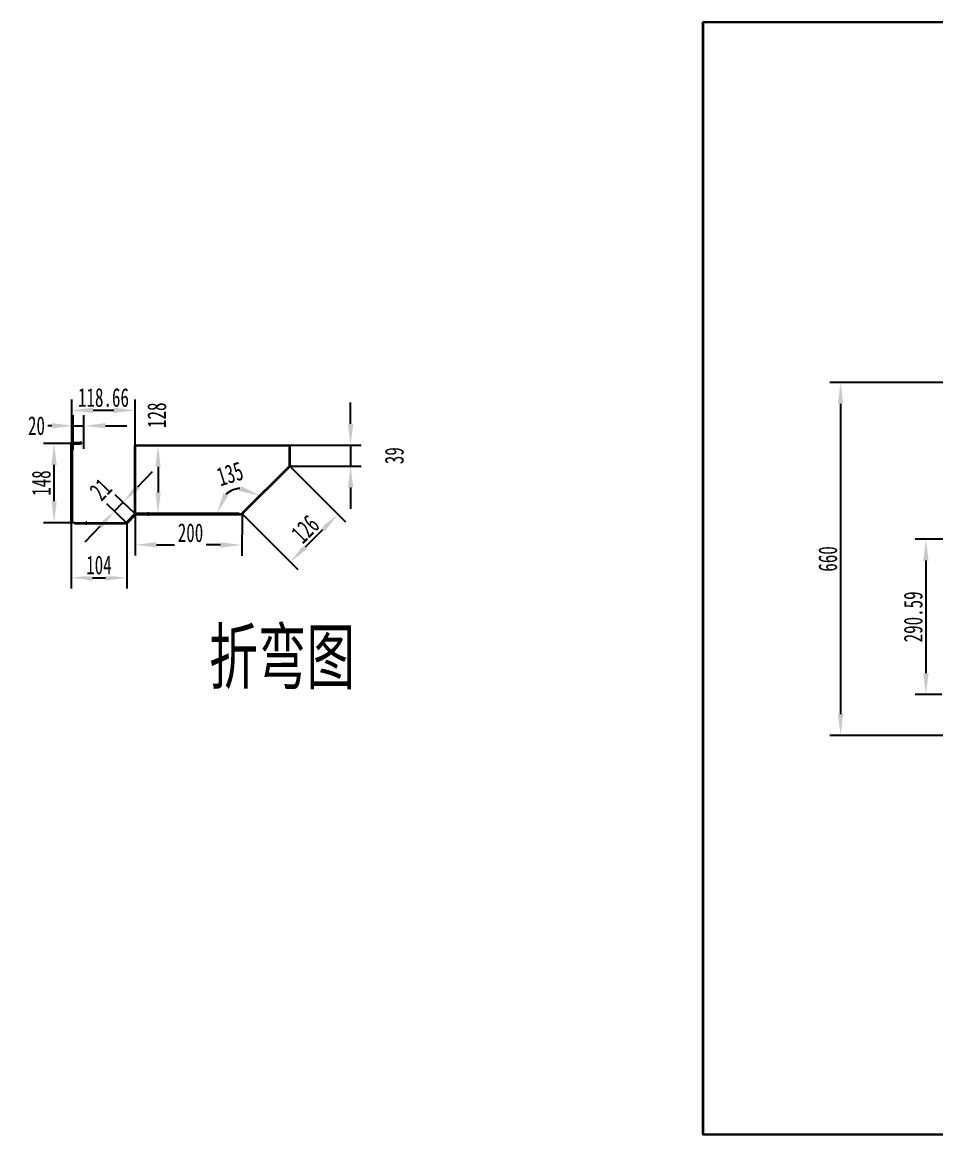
# Model space of a CAD drawing. Header units: millimetres. Extents: x 5896 to 10979, y -796 to 1283.
# Drawn here: x 5896 to 7605, y -796 to 1283 of the extents above; entities that cross this region are included whole.
import ezdxf

# ---------------------------------------------------------------- set-up
doc = ezdxf.new("R2010")
doc.units = ezdxf.units.MM
doc.header["$PDSIZE"] = -5
doc.linetypes.add('DASHED', pattern=[15, 12, -3])
doc.linetypes.add('点画线', pattern=[18, 12, -2, 2, -2])
doc.layers.get('0').update_dxf_attribs({"lineweight": 18})
for name, color, linetype, lineweight in [('中心线层', 1, '点画线', 18), ('尺寸线层', 3, 'Continuous', 18), ('粗实线层', 7, 'Continuous', 35)]:
    doc.layers.add(name, color=color, linetype=linetype, lineweight=lineweight)
doc.styles.add('标准', font='', dxfattribs={"width": 0.667})
doc.styles.get('标准').set_extended_font_data('宋体')
doc.dimstyles.new('标准', dxfattribs={"dimscale": 10, "dimtxt": 3.5, "dimasz": 4, "dimexe": 2, "dimexo": 0, "dimtad": 1, "dimdsep": 46, "dimtxsty": '标准', "dimblk": '_CAXARROW', "dimcen": 0, "dimdle": 6, "dimazin": 2, "dimtfac": 0.707107, "dimtdec": 3, "dimtmove": 2, "dimatfit": 3, "dimfxl": 1, "dimfrac": 2, "dimtolj": 1, "dimarcsym": 1})

# ---------------------------------------------------------------- blocks, each defined once
blk = doc.blocks.new('_CAXARROW')
blk.add_hatch(color=0).paths.add_polyline_path([(0, 0), (-1, 0.125), (-1, -0.125)], flags=0)
blk = doc.blocks.new('*X2')
at = {"layer": 'Defpoints', "color": 0, "transparency": 16777216}
for p in [(7744.2, 610), (7425.5, -50), (7744.2, -50)]:
    blk.add_point(p, dxfattribs=at)
at = {"layer": '尺寸线层', "color": 0, "lineweight": -2, "transparency": 16777216}
for p, q in [((7744.2, 610), (7405.5, 610)), ((7425.5, 570), (7425.5, -10)), ((7744.2, -50), (7405.5, -50))]:
    blk.add_line(p, q, dxfattribs=at)
at = {"layer": '尺寸线层', "color": 0, "lineweight": -2, "transparency": 16777216, "xscale": 40, "yscale": 40, "zscale": 40}
for p, rotation in [((7425.5, 610), 90), ((7425.5, -50), 270)]:
    blk.add_blockref('_CAXARROW', p, dxfattribs=dict(at, rotation=rotation))
at = {"layer": '尺寸线层', "color": 0, "transparency": 16777216, "insert": (7401.8, 280), "char_height": 35, "attachment_point": 5, "rotation": 90, "style": '标准', "bg_fill": 3, "box_fill_scale": 1.1, "bg_fill_color": 256, "bg_fill_true_color": 13158600, "bg_fill_transparency": 0}
blk.add_mtext('\\A1;660', dxfattribs=at)
blk = doc.blocks.new('*X5')
at = {"layer": 'Defpoints', "color": 0, "transparency": 16777216}
for p in [(7627.2, 317), (7585.1, 26.4), (7615.1, 26.4)]:
    blk.add_point(p, dxfattribs=at)
at = {"layer": '尺寸线层', "color": 0, "lineweight": -2, "transparency": 16777216}
for p, q in [((7627.2, 317), (7565.1, 317)), ((7585.1, 277), (7585.1, 66.4)), ((7615.1, 26.4), (7565.1, 26.4))]:
    blk.add_line(p, q, dxfattribs=at)
at = {"layer": '尺寸线层', "color": 0, "lineweight": -2, "transparency": 16777216, "xscale": 40, "yscale": 40, "zscale": 40}
for p, rotation in [((7585.1, 317), 90), ((7585.1, 26.4), 270)]:
    blk.add_blockref('_CAXARROW', p, dxfattribs=dict(at, rotation=rotation))
at = {"layer": '尺寸线层', "color": 0, "transparency": 16777216, "insert": (7561.4, 171.7), "char_height": 35, "attachment_point": 5, "rotation": 90, "style": '标准', "bg_fill": 3, "box_fill_scale": 1.1, "bg_fill_color": 256, "bg_fill_true_color": 13158600, "bg_fill_transparency": 0}
blk.add_mtext('\\A1;290.59', dxfattribs=at)
blk = doc.blocks.new('*D13')
at = {"layer": 'Defpoints', "color": 0, "transparency": 16777216}
for p in [(6011.5, 528.9), (5991.5, 483.8), (6011.5, 485.8)]:
    blk.add_point(p, dxfattribs=at)
at = {"layer": '尺寸线层', "color": 0, "lineweight": -2, "transparency": 16777216}
for p, q in [((5991.5, 483.8), (5991.5, 548.9)), ((6011.5, 485.8), (6011.5, 548.9)), ((5951.5, 528.9), (5911.5, 528.9)), ((5991.5, 528.9), (6011.5, 528.9)), ((6051.5, 528.9), (6091.5, 528.9))]:
    blk.add_line(p, q, dxfattribs=at)
at = {"layer": '尺寸线层', "color": 0, "lineweight": -2, "transparency": 16777216, "xscale": 40, "yscale": 40, "zscale": 40, "rotation": 180}
blk.add_blockref('_CAXARROW', (6011.5, 528.9), dxfattribs=at)
at = {"layer": '尺寸线层', "color": 0, "transparency": 16777216, "insert": (5922.7, 528.9), "char_height": 35, "attachment_point": 5, "style": '标准', "bg_fill": 3, "box_fill_scale": 1.1, "bg_fill_color": 256, "bg_fill_true_color": 13158600, "bg_fill_transparency": 0}
blk.add_mtext('\\A1;20', dxfattribs=at)
at = {"layer": '尺寸线层', "color": 0, "lineweight": -2, "transparency": 16777216, "xscale": 40, "yscale": 40, "zscale": 40}
blk.add_blockref('_CAXARROW', (5991.5, 528.9), dxfattribs=at)
blk = doc.blocks.new('*D14')
at = {"layer": 'Defpoints', "color": 0, "transparency": 16777216}
for p in [(6396.1, 492.5), (6396.1, 453.6), (6509.8, 453.6)]:
    blk.add_point(p, dxfattribs=at)
at = {"layer": '尺寸线层', "color": 0, "lineweight": -2, "transparency": 16777216}
for p, q in [((6509.8, 532.5), (6509.8, 572.5)), ((6396.1, 492.5), (6529.8, 492.5)), ((6509.8, 492.5), (6509.8, 453.6)), ((6396.1, 453.6), (6529.8, 453.6)), ((6509.8, 413.6), (6509.8, 373.6))]:
    blk.add_line(p, q, dxfattribs=at)
at = {"layer": '尺寸线层', "color": 0, "lineweight": -2, "transparency": 16777216, "xscale": 40, "yscale": 40, "zscale": 40}
for p, rotation in [((6509.8, 492.5), 270), ((6509.8, 453.6), 90)]:
    blk.add_blockref('_CAXARROW', p, dxfattribs=dict(at, rotation=rotation))
at = {"layer": '尺寸线层', "color": 0, "transparency": 16777216, "insert": (6591.6, 473), "char_height": 35, "attachment_point": 5, "rotation": 90, "style": '标准', "bg_fill": 3, "box_fill_scale": 1.1, "bg_fill_color": 256, "bg_fill_true_color": 13158600, "bg_fill_transparency": 0}
blk.add_mtext('\\A1;39', dxfattribs=at)
blk = doc.blocks.new('*D15')
at = {"layer": 'Defpoints', "color": 0, "transparency": 16777216}
for p in [(6396.1, 453.6), (6307.1, 364.5), (6486.3, 363.4)]:
    blk.add_point(p, dxfattribs=at)
at = {"layer": '尺寸线层', "color": 0, "lineweight": -2, "transparency": 16777216}
for p, q in [((6396.1, 453.6), (6500.4, 349.3)), ((6307.1, 364.5), (6411.4, 260.3)), ((6425.5, 302.7), (6458, 335.2))]:
    blk.add_line(p, q, dxfattribs=at)
at = {"layer": '尺寸线层', "color": 0, "lineweight": -2, "transparency": 16777216, "xscale": 40, "yscale": 40, "zscale": 40}
for p, rotation in [((6486.3, 363.4), 45.0000186997836), ((6397.2, 274.4), 225.0000186997836)]:
    blk.add_blockref('_CAXARROW', p, dxfattribs=dict(at, rotation=rotation))
at = {"layer": '尺寸线层', "color": 0, "transparency": 16777216, "insert": (6425, 335.7), "char_height": 35, "attachment_point": 5, "rotation": 45, "style": '标准', "bg_fill": 3, "box_fill_scale": 1.1, "bg_fill_color": 256, "bg_fill_true_color": 13158600, "bg_fill_transparency": 0}
blk.add_mtext('\\A1;126', dxfattribs=at)
blk = doc.blocks.new('*D16')
at = {"layer": 'Defpoints', "color": 0, "transparency": 16777216}
for p in [(6107.2, 371.2), (6306.9, 364.5), (6306.8, 306)]:
    blk.add_point(p, dxfattribs=at)
at = {"layer": '尺寸线层', "color": 0, "lineweight": -2, "transparency": 16777216}
for p, q in [((6107.2, 371.2), (6106.9, 286.5)), ((6306.9, 364.5), (6306.7, 286)), ((6147, 306.4), (6180.9, 306.4)), ((6266.8, 306.1), (6240.1, 306.2))]:
    blk.add_line(p, q, dxfattribs=at)
at = {"layer": '尺寸线层', "color": 0, "lineweight": -2, "transparency": 16777216, "xscale": 40, "yscale": 40, "zscale": 40}
for p, rotation in [((6107, 306.5), 179.8556937167617), ((6306.8, 306), 359.8556937167617)]:
    blk.add_blockref('_CAXARROW', p, dxfattribs=dict(at, rotation=rotation))
at = {"layer": '尺寸线层', "color": 0, "transparency": 16777216, "insert": (6210.6, 328.8), "char_height": 35, "attachment_point": 5, "rotation": 359.8557, "style": '标准', "bg_fill": 3, "box_fill_scale": 1.1, "bg_fill_color": 256, "bg_fill_true_color": 13158600, "bg_fill_transparency": 0}
blk.add_mtext('\\A1;200', dxfattribs=at)
blk = doc.blocks.new('*D17')
at = {"layer": 'Defpoints', "color": 0, "transparency": 16777216}
for p in [(5987.5, 348.9), (6091.5, 346.8), (6091.5, 244.7)]:
    blk.add_point(p, dxfattribs=at)
at = {"layer": '尺寸线层', "color": 0, "lineweight": -2, "transparency": 16777216}
for p, q in [((5987.5, 348.9), (5987.5, 224.7)), ((6091.5, 346.8), (6091.5, 224.7)), ((6027.5, 244.7), (6051.5, 244.7))]:
    blk.add_line(p, q, dxfattribs=at)
at = {"layer": '尺寸线层', "color": 0, "lineweight": -2, "transparency": 16777216, "xscale": 40, "yscale": 40, "zscale": 40, "rotation": 180}
blk.add_blockref('_CAXARROW', (5987.5, 244.7), dxfattribs=at)
at = {"layer": '尺寸线层', "color": 0, "lineweight": -2, "transparency": 16777216, "xscale": 40, "yscale": 40, "zscale": 40}
blk.add_blockref('_CAXARROW', (6091.5, 244.7), dxfattribs=at)
at = {"layer": '尺寸线层', "color": 0, "transparency": 16777216, "insert": (6039.5, 268.5), "char_height": 35, "attachment_point": 5, "style": '标准', "bg_fill": 3, "box_fill_scale": 1.1, "bg_fill_color": 256, "bg_fill_true_color": 13158600, "bg_fill_transparency": 0}
blk.add_mtext('\\A1;104', dxfattribs=at)
blk = doc.blocks.new('*D18')
at = {"layer": 'Defpoints', "color": 0, "transparency": 16777216}
for p in [(5955.6, 495.8), (5993.5, 495.8), (5993.5, 347.8)]:
    blk.add_point(p, dxfattribs=at)
at = {"layer": '尺寸线层', "color": 0, "lineweight": -2, "transparency": 16777216}
for p, q in [((5993.5, 495.8), (5935.6, 495.8)), ((5955.6, 387.8), (5955.6, 455.8)), ((5993.5, 347.8), (5935.6, 347.8))]:
    blk.add_line(p, q, dxfattribs=at)
at = {"layer": '尺寸线层', "color": 0, "lineweight": -2, "transparency": 16777216, "xscale": 40, "yscale": 40, "zscale": 40}
for p, rotation in [((5955.6, 495.8), 90), ((5955.6, 347.8), 270)]:
    blk.add_blockref('_CAXARROW', p, dxfattribs=dict(at, rotation=rotation))
at = {"layer": '尺寸线层', "color": 0, "transparency": 16777216, "insert": (5931.8, 421.8), "char_height": 35, "attachment_point": 5, "rotation": 90, "style": '标准', "bg_fill": 3, "box_fill_scale": 1.1, "bg_fill_color": 256, "bg_fill_true_color": 13158600, "bg_fill_transparency": 0}
blk.add_mtext('\\A1;148', dxfattribs=at)
blk = doc.blocks.new('*D19')
at = {"layer": 'Defpoints', "color": 0, "transparency": 16777216}
for p in [(6107.2, 492.2), (6137.4, 364), (6149.9, 364)]:
    blk.add_point(p, dxfattribs=at)
at = {"layer": '尺寸线层', "color": 0, "lineweight": -2, "transparency": 16777216}
for p, q in [((6107.2, 492.2), (6169.9, 492.2)), ((6149.9, 452.2), (6149.9, 404)), ((6137.4, 364), (6169.9, 364))]:
    blk.add_line(p, q, dxfattribs=at)
at = {"layer": '尺寸线层', "color": 0, "lineweight": -2, "transparency": 16777216, "xscale": 40, "yscale": 40, "zscale": 40}
for p, rotation in [((6149.9, 492.2), 90), ((6149.9, 364), 270)]:
    blk.add_blockref('_CAXARROW', p, dxfattribs=dict(at, rotation=rotation))
at = {"layer": '尺寸线层', "color": 0, "transparency": 16777216, "insert": (6147.7, 548.6), "char_height": 35, "attachment_point": 5, "rotation": 90, "style": '标准', "bg_fill": 3, "box_fill_scale": 1.1, "bg_fill_color": 256, "bg_fill_true_color": 13158600, "bg_fill_transparency": 0}
blk.add_mtext('\\A1;128', dxfattribs=at)
blk = doc.blocks.new('*D20')
at = {"layer": 'Defpoints', "color": 0, "transparency": 16777216}
for p in [(6084.3, 385.8), (6106.9, 364.2), (6091.1, 347.8)]:
    blk.add_point(p, dxfattribs=at)
at = {"layer": '粗实线层', "color": 0, "linetype": 'Continuous', "lineweight": -2, "transparency": 16777216}
for p, q in [((6112, 414.7), (6139.7, 443.6)), ((6106.9, 364.2), (6069.9, 399.6)), ((6091.1, 347.8), (6054.1, 383.1)), ((6068.6, 369.3), (6084.3, 385.8)), ((6040.9, 340.4), (6013.3, 311.5))]:
    blk.add_line(p, q, dxfattribs=at)
at = {"layer": '粗实线层', "color": 0, "lineweight": -2, "transparency": 16777216, "xscale": 40, "yscale": 40, "zscale": 40}
for p, rotation in [((6084.3, 385.8), 226.2508960013828), ((6068.6, 369.3), 46.25089600138288)]:
    blk.add_blockref('_CAXARROW', p, dxfattribs=dict(at, rotation=rotation))
at = {"layer": '粗实线层', "color": 0, "transparency": 16777216, "insert": (6042.6, 410), "char_height": 35, "attachment_point": 5, "rotation": 46.2509, "style": '标准'}
blk.add_mtext('\\A1;21', dxfattribs=at)
blk = doc.blocks.new('*D21')
at = {"layer": 'Defpoints', "color": 0, "transparency": 16777216}
for p in [(6396.1, 453.6), (6273.6, 398.1), (6107.2, 364.5), (6301.3, 364.5), (6307.4, 364.8)]:
    blk.add_point(p, dxfattribs=at)
at = {"layer": '粗实线层', "color": 0, "linetype": 'Continuous', "lineweight": -2, "transparency": 16777216}
blk.add_arc((6307.1, 364.5), 47.5, 94.8625, 130.1779, dxfattribs=at)
at = {"layer": '粗实线层', "color": 0, "lineweight": -2, "transparency": 16777216, "xscale": 40, "yscale": 40, "zscale": 40}
for p, rotation in [((6340.7, 398.1), 339.9514678127975), ((6259.7, 364.5), 245.0889632485968)]:
    blk.add_blockref('_CAXARROW', p, dxfattribs=dict(at, rotation=rotation))
at = {"layer": '粗实线层', "color": 0, "transparency": 16777216, "insert": (6284.4, 439.1), "char_height": 35, "attachment_point": 5, "rotation": 16.9678, "style": '标准'}
blk.add_mtext('\\A1;135', dxfattribs=at)
blk = doc.blocks.new('*D42')
at = {"layer": 'Defpoints', "color": 0, "transparency": 16777216}
for p in [(5988.5, 557.8), (5988.5, 488.9), (6107.2, 492.2), (7945.7, 216.4), (7948.2, 219.5)]:
    blk.add_point(p, dxfattribs=at)
at = {"layer": '粗实线层', "color": 0, "linetype": 'Continuous', "lineweight": -2, "transparency": 16777216}
for p, q in [((5988.5, 488.9), (5988.5, 577.8)), ((6107.2, 492.2), (6107.2, 577.8)), ((6067.2, 557.8), (6028.5, 557.8)), ((7948.2, 219.5), (7945.7, 216.4)), ((7920.7, 185.2), (7895.6, 154))]:
    blk.add_line(p, q, dxfattribs=at)
at = {"layer": '粗实线层', "color": 0, "lineweight": -2, "transparency": 16777216, "xscale": 40, "yscale": 40, "zscale": 40}
for p, rotation in [((5988.5, 557.8), 180), ((7945.7, 216.4), 51.24121483032301)]:
    blk.add_blockref('_CAXARROW', p, dxfattribs=dict(at, rotation=rotation))
blk.add_blockref('_CAXARROW', (6107.2, 557.8), dxfattribs=at)
at = {"layer": '粗实线层', "color": 0, "transparency": 16777216, "insert": (6047.9, 581.6), "char_height": 35, "attachment_point": 5, "style": '标准'}
blk.add_mtext('\\A1;118.66', dxfattribs=at)
at = {"layer": '粗实线层', "color": 0, "transparency": 16777216, "insert": (7970.1, 241.6), "char_height": 20, "attachment_point": 5, "rotation": 51.2412, "style": '标准'}
blk.add_mtext('\\A1;R4', dxfattribs=at)

msp = doc.modelspace()

# ---------------------------------------------------------------- linework, layer by layer
at = {"color": 7, "lineweight": 35}
for p, q in [((5987.523, 495.751), (5987.523, 348.863)), ((5988.523, 488.863), (5988.523, 348.863)), ((5989.523, 496.751), (6004.523, 496.751)), ((5989.523, 495.751), (6004.523, 495.751)), ((6396.102, 453.617), (6307.432, 364.821)), ((6106.567, 363.943), (6091.109, 347.751)), ((6107.274, 363.236), (6091.523, 346.751)), ((6301.324, 364.528), (6107.153, 364.528)), ((6107.981, 363.528), (6306.939, 363.528)), ((5993.523, 346.751), (6090.695, 346.751))]:
    msp.add_line(p, q, dxfattribs=at)
at = {"color": 7, "lineweight": 35, "ltscale": 0.025}
for p, q in [((5987.523, 495.751), (5988.523, 495.751)), ((6007.523, 495.751), (6007.523, 496.751)), ((6107.567, 364.528), (6107.567, 363.528)), ((6107.767, 364.528), (6107.767, 363.528)), ((6306.939, 364.528), (6306.939, 363.528)), ((6307.139, 364.528), (6307.139, 363.528)), ((5988.523, 347.863), (5987.523, 347.863)), ((5988.523, 347.863), (5988.523, 346.863)), ((6089.826, 347.751), (6089.826, 346.751)), ((6091.109, 347.751), (6091.109, 346.751))]:
    msp.add_line(p, q, dxfattribs=at)
for p, q in [((5988.002, 494.778), (5988.023, 348.863)), ((5989.523, 496.251), (6007.523, 496.251)), ((6106.921, 363.589), (6091.756, 347.69)), ((6107.981, 364.028), (6132.379, 364.028)), ((6137.379, 364.028), (6306.939, 364.028)), ((5989.523, 347.251), (6015.523, 347.251)), ((6019.523, 347.251), (6090.695, 347.251))]:
    msp.add_line(p, q)
at = {"color": 7, "linetype": 'DASHED', "lineweight": 13, "ltscale": 0.025}
for p, q in [((5998.523, 495.751), (5998.523, 496.751)), ((5998.523, 495.751), (5998.523, 496.751)), ((5998.523, 495.751), (5998.523, 496.751)), ((5998.523, 495.751), (5998.523, 496.751)), ((6127.379, 363.528), (6127.379, 364.528)), ((6127.379, 363.528), (6127.379, 364.528)), ((6137.379, 363.528), (6137.379, 364.528)), ((6137.379, 363.528), (6137.379, 364.528)), ((6252.779, 363.528), (6252.779, 364.528)), ((6252.779, 363.528), (6252.779, 364.528)), ((6262.779, 363.528), (6262.779, 364.528)), ((6262.779, 363.528), (6262.779, 364.528)), ((6029.023, 347.751), (6029.023, 346.751)), ((6029.023, 347.751), (6029.023, 346.751)), ((6029.023, 347.751), (6029.023, 346.751)), ((6029.023, 347.751), (6029.023, 346.751)), ((6030.523, 347.751), (6030.523, 346.751)), ((6030.523, 347.751), (6030.523, 346.751)), ((6040.523, 347.751), (6040.523, 346.751)), ((6050.023, 347.751), (6050.023, 346.751)), ((6050.023, 347.751), (6050.023, 346.751)), ((6050.023, 347.751), (6050.023, 346.751)), ((6050.023, 347.751), (6050.023, 346.751)), ((6069.023, 347.751), (6069.023, 346.751)), ((6069.023, 347.751), (6069.023, 346.751)), ((6069.023, 347.751), (6069.023, 346.751)), ((6069.023, 347.751), (6069.023, 346.751)), ((6078.523, 346.751), (6078.523, 347.751))]:
    msp.add_line(p, q, dxfattribs=at)
at = {"color": 7, "lineweight": 35, "ltscale": 0.075}
for p, q in [((6007.523, 496.751), (6004.523, 496.751)), ((6007.523, 495.751), (6004.523, 495.751))]:
    msp.add_line(p, q, dxfattribs=at)
at = {"color": 7, "lineweight": 35, "ltscale": 0.025001}
for p, q in [((6106.86, 364.236), (6107.567, 363.528)), ((6307.28, 364.67), (6307.987, 363.963))]:
    msp.add_line(p, q, dxfattribs=at)
at = {"color": 7, "lineweight": 35, "ltscale": 0.004999}
for p, q in [((6107.767, 364.528), (6107.567, 364.528)), ((6107.767, 363.528), (6107.567, 363.528)), ((6307.139, 364.528), (6306.939, 364.528)), ((6307.139, 363.528), (6306.939, 363.528)), ((5988.723, 347.863), (5988.523, 347.863)), ((5988.723, 346.863), (5988.523, 346.863))]:
    msp.add_line(p, q, dxfattribs=at)
at = {"color": 7, "linetype": 'DASHED', "lineweight": 13}
for p, q in [((6107.767, 364.528), (6306.939, 364.528)), ((5993.523, 347.751), (6090.412, 347.751))]:
    msp.add_line(p, q, dxfattribs=at)
at = {"color": 7, "lineweight": 35, "ltscale": 0.005001}
msp.add_line((6307.139, 364.528), (6307.28, 364.67), dxfattribs=at)
at = {"color": 7, "lineweight": 35, "ltscale": 0.032071}
for p, q in [((6091.109, 347.751), (6089.826, 347.751)), ((6091.523, 346.751), (6089.826, 346.751))]:
    msp.add_line(p, q, dxfattribs=at)
at = {"color": 7, "lineweight": 35, "ltscale": 0.008914}
msp.add_line((6091.126, 348.051), (6090.934, 347.751), dxfattribs=at)
at = {"color": 7, "lineweight": 35, "ltscale": 0.024998}
msp.add_line((6091.816, 347.044), (6091.109, 347.751), dxfattribs=at)
at = {"color": 7, "linetype": 'DASHED', "lineweight": 13}
for points in [[(6091.126, 348.051), (6090.552, 347.859), (6090.262, 347.792), (6089.826, 347.751)], [(6091.126, 348.051), (6090.737, 347.462), (6090.371, 347.023), (6090.205, 346.884), (6090.018, 346.786), (6089.826, 346.751)], [(6091.126, 348.051), (6090.552, 347.859), (6090.262, 347.792), (6089.826, 347.751)], [(6090.934, 347.751), (6090.602, 347.282), (6090.427, 347.078), (6090.148, 346.848), (6089.989, 346.776), (6089.826, 346.751)]]:
    msp.add_lwpolyline(points, dxfattribs=at)
for centre, radius, start, end in [((5989.523, 494.751), 2, 90, 180), ((6107.981, 362.528), 2, 90, 135.000078), ((6107.981, 362.528), 1.5, 90.000001, 134.999883), ((6107.981, 362.528), 1, 90.000001, 134.999883), ((6306.724, 365.528), 1, 270.000001, 315.00002), ((6306.724, 365.528), 1.5, 269.999999, 286.025972), ((6306.48, 366.757), 3.237, 274.327842, 294.949674), ((5989.523, 348.863), 2, 180, 270), ((5989.523, 348.863), 1.5, 180, 270), ((5989.523, 348.863), 1, 180, 270), ((6090.412, 348.751), 1, 270.000001, 314.999923), ((6090.695, 348.751), 1.5, 270, 314.999883), ((6090.695, 348.751), 2, 270, 314.999883)]:
    msp.add_arc(centre, radius, start, end)
at = {"layer": '中心线层'}
for p, q in [((6132.379, 360.528), (6132.379, 367.528)), ((6015.523, 350.751), (6015.523, 343.751))]:
    msp.add_line(p, q, dxfattribs=at)

# ---------------------------------------------------------------- texts
at = {"layer": '粗实线层', "insert": (6245.403, 147.372), "char_height": 100, "attachment_point": 1, "style": '标准'}
msp.add_mtext_dynamic_manual_height_columns('折弯图', width=379.18648, gutter_width=1, heights=[0], dxfattribs=at)

# ---------------------------------------------------------------- dimensions: what is measured, and where the dimension line sits
at = {"layer": '尺寸线层'}
dim = msp.add_linear_dim(base=(7425.515, -49.989), p1=(7744.203, 610.011), p2=(7744.203, -49.989), angle=90, dimstyle='标准', override={"dimsah": 1, "dimtfill": 1}, dxfattribs=at)
dim.commit()
dim.dimension.update_dxf_attribs({"geometry": '*X2', "text_midpoint": (7401.765, 280.011)})

# ---------------------------------------------------------------- next in the draw order: linework, layer by layer
at = {"layer": '粗实线层'}
msp.add_lwpolyline([(7168.095, 1283.298), (7168.422, -795.081), (10978.853, -796.448), (10978.525, 1281.931)], close=True, dxfattribs=at)

# ---------------------------------------------------------------- next in the draw order: dimensions: what is measured, and where the dimension line sits
at = {"layer": '尺寸线层'}
dim = msp.add_linear_dim(base=(6509.768, 453.617), p1=(6396.102, 492.458), p2=(6396.102, 453.617), angle=270, text='39', dimstyle='标准', override={"dimsah": 1, "dimtfill": 1, "dimtzin": 8}, dxfattribs=at)
dim.commit()
dim.dimension.update_dxf_attribs({"geometry": '*D14', "text_midpoint": (6591.643, 473.038)})
dim = msp.add_linear_dim(base=(6011.523, 528.89), p1=(5991.523, 483.751), p2=(6011.523, 485.751), dimstyle='标准', override={"dimsah": 1, "dimtfill": 1, "dimtzin": 8}, dxfattribs=at)
dim.commit()
dim.dimension.update_dxf_attribs({"geometry": '*D13', "text_midpoint": (5922.651, 528.89), "dimtype": 160})
dim = msp.add_linear_dim(base=(6091.523, 244.734), p1=(5987.523, 348.863), p2=(6091.523, 346.751), dimstyle='标准', override={"dimsah": 1, "dimtfill": 1, "dimtzin": 8}, dxfattribs=at)
dim.commit()
dim.dimension.update_dxf_attribs({"geometry": '*D17', "text_midpoint": (6039.523, 268.484)})

# ---------------------------------------------------------------- next in the draw order: linework, layer by layer
at = {"color": 7, "lineweight": 35}
msp.add_line((6107.183, 492.209), (6396.102, 492.458), dxfattribs=at)

# ---------------------------------------------------------------- next in the draw order: dimensions: what is measured, and where the dimension line sits
at = {"layer": '尺寸线层'}
for base, p1, p2, angle, override, picture, middle in [((5955.574, 495.751), (5993.523, 347.751), (5993.523, 495.751), 90, {"dimsah": 1, "dimtfill": 1, "dimtzin": 8}, '*D18', (5931.824, 421.751)), ((7585.104, 26.425), (7627.203, 317.013), (7615.092, 26.425), 270, {"dimsah": 1, "dimtfill": 1}, '*X5', (7561.354, 171.719))]:
    dim = msp.add_linear_dim(base=base, p1=p1, p2=p2, angle=angle, dimstyle='标准', override=override, dxfattribs=at)
    dim.commit()
    dim.dimension.update_dxf_attribs({"geometry": picture, "text_midpoint": middle})
dim = msp.add_linear_dim(base=(6486.273, 363.445), p1=(6307.139, 364.528), p2=(6396.102, 453.617), angle=45.000019, text='126', dimstyle='标准', override={"dimsah": 1, "dimtfill": 1, "dimtzin": 8}, dxfattribs=at)
dim.commit()
dim.dimension.update_dxf_attribs({"geometry": '*D15', "text_midpoint": (6424.966, 335.726)})

# ---------------------------------------------------------------- next in the draw order: linework, layer by layer
at = {"layer": '粗实线层'}
msp.add_line((6396.102, 453.617), (6396.102, 492.458), dxfattribs=at)

# ---------------------------------------------------------------- next in the draw order: dimensions: what is measured, and where the dimension line sits
at = {"layer": '尺寸线层'}
dim = msp.add_linear_dim(base=(6306.791, 306.039), p1=(6107.153, 371.218), p2=(6306.939, 364.528), angle=359.855694, text='200', dimstyle='标准', override={"dimsah": 1, "dimtfill": 1}, dxfattribs=at)
dim.commit()
dim.dimension.update_dxf_attribs({"geometry": '*D16', "text_midpoint": (6210.599, 328.8), "dimtype": 160})

# ---------------------------------------------------------------- next in the draw order: linework, layer by layer
at = {"color": 7, "lineweight": 35}
msp.add_line((6107.153, 364.528), (6107.183, 492.209), dxfattribs=at)

# ---------------------------------------------------------------- next in the draw order: dimensions: what is measured, and where the dimension line sits
at = {"layer": '尺寸线层'}
dim = msp.add_linear_dim(base=(6149.912, 364.028), p1=(6107.183, 492.209), p2=(6137.379, 364.028), angle=270, text='128', dimstyle='标准', override={"dimsah": 1, "dimtfill": 1}, dxfattribs=at)
dim.commit()
dim.dimension.update_dxf_attribs({"geometry": '*D19', "text_midpoint": (6147.732, 548.577), "dimtype": 160})

# ---------------------------------------------------------------- next in the draw order: dimensions: what is measured, and where the dimension line sits
at = {"layer": '粗实线层', "color": 3}
dim = msp.add_radius_dim(center=(7948.203, 219.513), mpoint=(7945.699, 216.394), dimstyle='标准', override={"dimtxt": 2}, dxfattribs=at)
dim.commit()
dim.dimension.update_dxf_attribs({"geometry": '*D42', "text_midpoint": (7970.08, 241.578), "dimtype": 164})
dim = msp.add_linear_dim(base=(5988.523, 557.841), p1=(6107.183, 492.209), p2=(5988.523, 488.863), dimstyle='标准', dxfattribs=at)
dim.commit()
dim.dimension.update_dxf_attribs({"geometry": '*D42', "text_midpoint": (6047.853, 581.591)})
at = {"layer": '粗实线层'}
dim = msp.add_angular_dim_2l(base=(6273.556, 398.096), line1=((6396.102, 453.617), (6307.432, 364.821)), line2=((6301.324, 364.528), (6107.153, 364.528)), text='135', dimstyle='标准', dxfattribs=at)
dim.commit()
dim.dimension.update_dxf_attribs({"geometry": '*D21', "text_midpoint": (6284.371, 439.149), "dimtype": 162})
dim = msp.add_aligned_dim(p1=(6091.109, 347.751), p2=(6106.86, 364.205), distance=31.176, text='21', dimstyle='标准', dxfattribs=at)
dim.commit()
dim.dimension.update_dxf_attribs({"geometry": '*D20', "text_midpoint": (6042.603, 409.95)})

doc.saveas('drawing.dxf')
